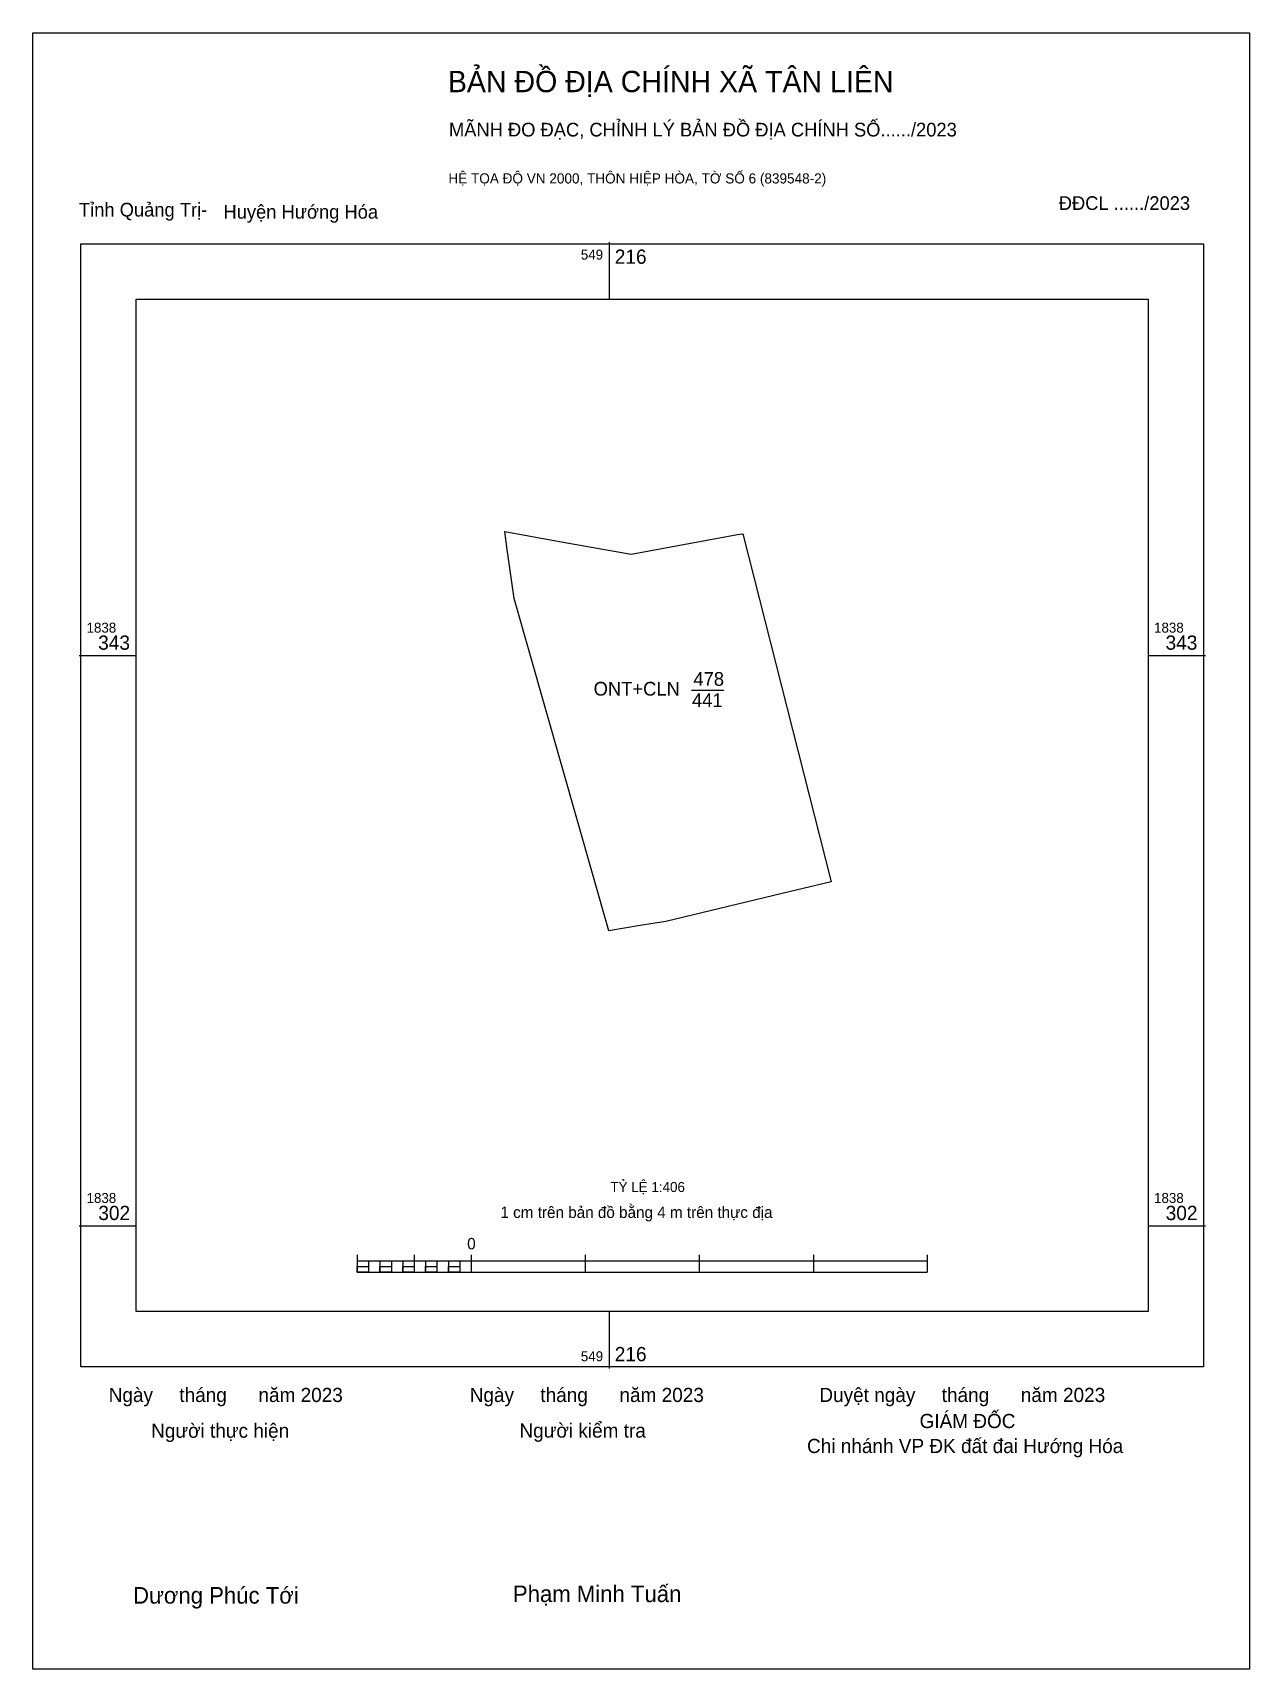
# Model space of a CAD drawing. Extents: x 549175 to 549262, y 1838271 to 1838388.
import ezdxf

# ---------------------------------------------------------------- set-up
doc = ezdxf.new("R2010")
doc.units = 0
for name, color, linetype in [('Level 10', 7, 'Continuous'), ('Level 13', 7, 'Continuous'), ('Level 15', 7, 'Continuous'), ('Level 6', 7, 'Continuous'), ('Level 62', 7, 'Continuous'), ('Level 63', 7, 'Continuous'), ('Level 9', 7, 'Continuous')]:
    doc.layers.add(name, color=color, linetype=linetype)

msp = doc.modelspace()

# ---------------------------------------------------------------- linework, layer by layer
at = {"layer": 'Level 10'}
msp.add_lwpolyline([(549209.01, 1838352.15), (549213.17, 1838351.4), (549218.02, 1838350.53), (549225.61, 1838351.93), (549226, 1838352), (549232.29, 1838327.16), (549228.8, 1838326.33), (549220.51, 1838324.34), (549218.68, 1838324.04), (549216.44, 1838323.67), (549209.69, 1838347.38), (549209.19, 1838350.87)], close=True, dxfattribs=at)
at = {"layer": 'Level 15'}
msp.add_lwpolyline([(549175.33, 1838387.73), (549262.14, 1838387.73), (549262.14, 1838271), (549175.33, 1838271)], close=True, dxfattribs=at)
at = {"layer": 'Level 62'}
msp.add_lwpolyline([(549182.71, 1838368.73), (549254.93, 1838368.73), (549254.93, 1838296.51), (549182.71, 1838296.51)], close=True, dxfattribs=at)
at = {"layer": 'Level 63'}
for p, q in [((549216.46, 1838372.8), (549216.46, 1838368.73)), ((549178.64, 1838343.31), (549182.71, 1838343.31)), ((549254.93, 1838343.31), (549259, 1838343.31)), ((549178.64, 1838302.63), (549182.71, 1838302.63)), ((549254.93, 1838302.63), (549259, 1838302.63)), ((549198.48, 1838300.55), (549198.48, 1838299.33)), ((549198.48, 1838300.14), (549239.16, 1838300.14)), ((549199.29, 1838300.14), (549199.29, 1838299.33)), ((549200.1, 1838300.14), (549200.1, 1838299.33)), ((549200.92, 1838300.14), (549200.92, 1838299.33)), ((549201.73, 1838300.14), (549201.73, 1838299.33)), ((549202.55, 1838300.55), (549202.55, 1838299.33)), ((549202.55, 1838300.14), (549202.55, 1838299.33)), ((549203.36, 1838300.14), (549203.36, 1838299.33)), ((549204.17, 1838300.14), (549204.17, 1838299.33)), ((549204.99, 1838300.14), (549204.99, 1838299.33)), ((549205.8, 1838300.14), (549205.8, 1838299.33)), ((549206.61, 1838300.55), (549206.61, 1838299.33)), ((549206.61, 1838300.14), (549206.61, 1838299.33)), ((549214.75, 1838300.55), (549214.75, 1838299.33)), ((549222.89, 1838300.55), (549222.89, 1838299.33)), ((549231.03, 1838300.55), (549231.03, 1838299.33)), ((549239.16, 1838300.55), (549239.16, 1838299.33)), ((549198.48, 1838299.33), (549239.16, 1838299.33)), ((549216.46, 1838296.51), (549216.46, 1838292.44))]:
    msp.add_line(p, q, dxfattribs=at)
for points in [[(549178.77, 1838372.67), (549258.87, 1838372.67), (549258.87, 1838292.56), (549178.77, 1838292.56)], [(549198.48, 1838299.73), (549199.29, 1838299.73), (549199.29, 1838299.33), (549198.48, 1838299.33)], [(549198.48, 1838299.73), (549199.29, 1838299.73), (549199.29, 1838299.33), (549198.48, 1838299.33)], [(549200.1, 1838299.73), (549200.92, 1838299.73), (549200.92, 1838299.33), (549200.1, 1838299.33)], [(549201.73, 1838299.73), (549202.55, 1838299.73), (549202.55, 1838299.33), (549201.73, 1838299.33)], [(549203.36, 1838299.73), (549204.17, 1838299.73), (549204.17, 1838299.33), (549203.36, 1838299.33)], [(549204.99, 1838299.73), (549205.8, 1838299.73), (549205.8, 1838299.33), (549204.99, 1838299.33)]]:
    msp.add_lwpolyline(points, close=True, dxfattribs=at)
at = {"layer": 'Level 9'}
msp.add_line((549222.34, 1838340.83), (549224.65, 1838340.83), dxfattribs=at)

# ---------------------------------------------------------------- texts
at = {"layer": 'Level 13'}
for s, p in [('478', (549222.47, 1838341.15)), ('ONT+CLN', (549215.35, 1838340.45)), ('441', (549222.37, 1838339.63))]:
    msp.add_text(s, height=0.98, dxfattribs=at).set_placement(p)
at = {"layer": 'Level 6'}
msp.add_text('TỶ LỆ 1:406', height=0.7152, dxfattribs=at).set_placement((549216.55, 1838305.04))
at = {"layer": 'Level 63'}
for s, height, p in [('BẢN ĐỒ ĐỊA CHÍNH XÃ TÂN LIÊN', 1.5231, (549204.95, 1838383.49)), ('MÃNH ĐO ĐẠC, CHỈNH LÝ BẢN ĐỒ ĐỊA CHÍNH SỐ....../2023', 0.9773, (549205.03, 1838380.33)), ('HỆ TỌA ĐỘ VN 2000, THÔN HIỆP HÒA, TỜ SỐ 6 (839548-2)', 0.7235, (549204.99, 1838376.98)), ('216', 1.017, (549216.86, 1838371.25)), ('549', 0.712, (549214.44, 1838371.55)), ('1838', 0.712, (549179.17, 1838344.94)), ('1838', 0.712, (549255.34, 1838344.94)), ('343', 1.017, (549180, 1838343.72)), ('343', 1.017, (549256.16, 1838343.72)), ('1838', 0.712, (549179.17, 1838304.26)), ('1838', 0.712, (549255.34, 1838304.26)), ('302', 1.017, (549180.01, 1838303.04)), ('1 cm trên bản đồ bằng 4 m trên thực địa', 0.8137, (549208.7, 1838303.19)), ('302', 1.017, (549256.17, 1838303.04)), ('0', 0.814, (549206.33, 1838300.95)), ('549', 0.712, (549214.44, 1838292.97)), ('216', 1.017, (549216.86, 1838292.97)), ('Ngày     tháng      năm 2023', 1.0124, (549180.75, 1838290.06)), ('Ngày     tháng      năm 2023', 1.0124, (549206.51, 1838290.06)), ('Duyệt ngày     tháng      năm 2023', 1.0124, (549231.46, 1838290.06)), ('GIÁM ĐỐC', 1.012, (549238.61, 1838288.2)), ('Người thực hiện', 1.0124, (549183.78, 1838287.51)), ('Người kiểm tra', 1.0124, (549210.06, 1838287.52)), ('Chi nhánh VP ĐK đất đai Hướng Hóa', 1.0124, (549230.58, 1838286.42)), ('Dương Phúc Tới', 1.1809, (549182.49, 1838275.68)), ('Phạm Minh Tuấn', 1.1809, (549209.59, 1838275.79))]:
    msp.add_text(s, height=height, dxfattribs=at).set_placement(p)
at = {"layer": 'Level 9'}
for s, p in [('ĐĐCL ....../2023', (549248.54, 1838375.09)), ('Tỉnh Quảng Trị-', (549178.63, 1838374.62)), ('Huyện Hướng Hóa', (549188.94, 1838374.47))]:
    msp.add_text(s, height=0.9773, dxfattribs=at).set_placement(p)

doc.saveas('drawing.dxf')
